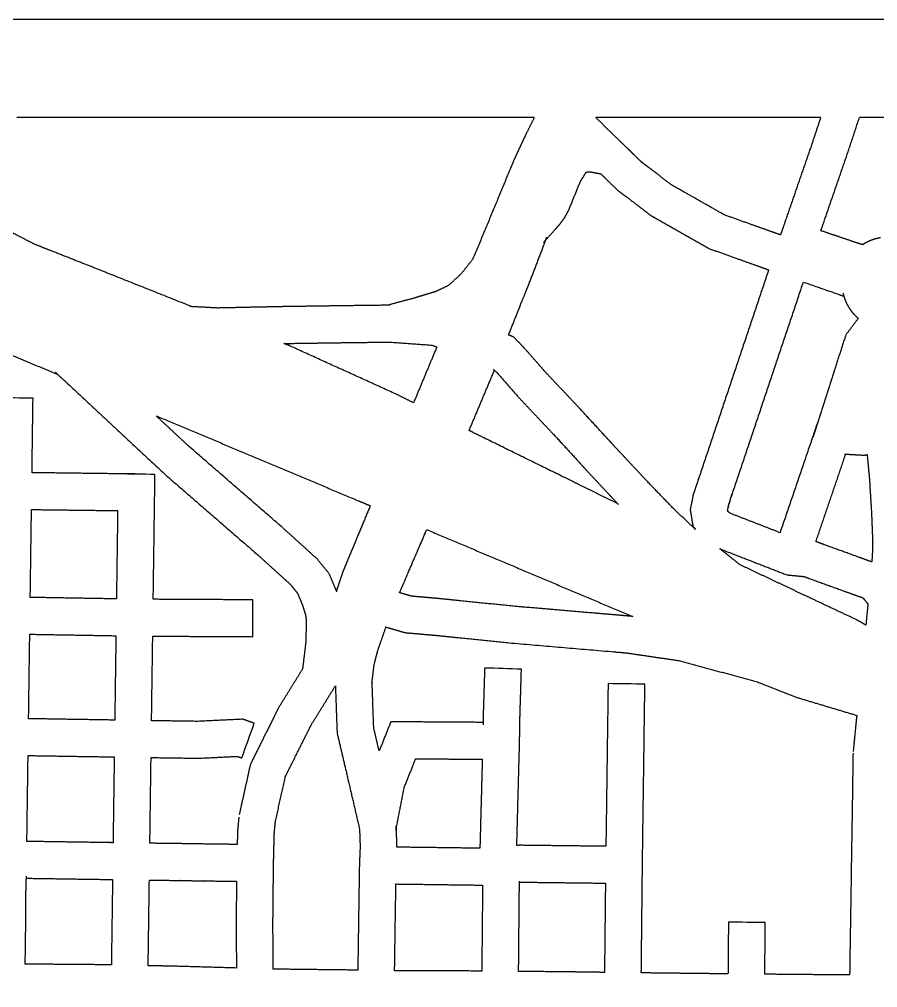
# Model space of a CAD drawing. Header units: millimetres. Extents: x 221 to 753, y -52 to 165.
# Drawn here: x 581.7 to 651.6, y 86.3 to 165.1 of the extents above; entities that cross this region are included whole.
import ezdxf

# ---------------------------------------------------------------- set-up
doc = ezdxf.new("R2010")
doc.units = ezdxf.units.MM
doc.layers.add('Laser$Cut', color=1, linetype='Continuous', true_color=0xff0000)
doc.layers.add('Laser$Outline', color=3, linetype='Continuous', true_color=0x00ff00)

msp = doc.modelspace()

# ---------------------------------------------------------------- linework, layer by layer
at = {"layer": 'Laser$Cut'}
for points in [[(623.658, 157.131), (581.513, 157.131)], [(646.983, 157.131), (628.684, 157.131)], [(655.684, 157.131), (650.145, 157.131)]]:
    msp.add_lwpolyline(points, dxfattribs=at)
at = {"layer": 'Laser$Cut', "lineweight": -3}
for points, degree in [([(623.658, 157.131), (623.287, 156.39), (622.917, 155.65)], 2), ([(628.787, 157.027), (628.735, 157.079), (628.684, 157.131)], 2), ([(628.721, 157.093), (628.722, 157.094), (628.722, 157.095)], 2), ([(628.722, 157.095), (628.729, 157.113), (628.736, 157.131)], 2), ([(629.689, 156.137), (629.238, 156.582), (628.787, 157.027)], 2), ([(646.983, 157.131), (646.614, 156.02), (646.244, 154.908)], 2), ([(649.085, 153.946), (649.615, 155.538), (650.145, 157.131)], 2), ([(630.844, 155.016), (630.267, 155.576), (629.689, 156.137)], 2), ([(631.512, 154.372), (631.178, 154.694), (630.844, 155.016)], 2), ([(646.244, 154.908), (645.205, 151.899), (644.166, 148.891)], 2), ([(631.798, 154.093), (631.655, 154.233), (631.512, 154.372)], 2), ([(632.404, 153.499), (632.101, 153.796), (631.798, 154.093)], 2), ([(631.8, 154.093), (631.8, 154.09), (631.8, 154.088), (631.8, 154.087)], 3), ([(647.005, 147.918), (648.045, 150.932), (649.085, 153.946)], 2), ([(622.006, 153.695), (620.337, 149.662), (618.667, 145.629)], 2), ([(632.647, 153.316), (632.526, 153.407), (632.404, 153.499)], 2), ([(627.42, 151.935), (627.656, 152.317), (627.893, 152.699)], 2), ([(627.893, 152.699), (628.086, 152.702), (628.278, 152.706)], 2), ([(628.278, 152.706), (628.678, 152.628), (629.077, 152.55)], 2), ([(629.077, 152.55), (629.079, 152.55), (629.08, 152.55)], 2), ([(626.475, 149.613), (626.947, 150.774), (627.42, 151.935)], 2), ([(636.996, 150.424), (635.93, 151.029), (634.863, 151.634)], 2), ([(630.445, 151.218), (630.884, 150.888), (631.323, 150.558)], 2), ([(631.323, 150.558), (632.265, 149.842), (633.207, 149.125)], 2), ([(639.129, 149.213), (638.063, 149.818), (636.996, 150.424)], 2), ([(582.957, 146.805), (580.552, 148.057), (578.146, 149.308)], 2), ([(626.15, 149.009), (626.312, 149.311), (626.475, 149.613)], 2), ([(625.415, 148.083), (625.5, 148.178), (625.584, 148.274)], 2), ([(625.584, 148.274), (625.671, 148.371), (625.758, 148.469)], 2), ([(625.758, 148.469), (625.954, 148.739), (626.15, 149.009)], 2), ([(644.165, 148.887), (644.165, 148.887), (644.165, 148.887)], 2), ([(624.405, 146.949), (624.91, 147.516), (625.415, 148.083)], 2), ([(635.073, 148.066), (635.54, 147.801), (636.006, 147.536)], 2), ([(636.006, 147.536), (636.473, 147.271), (636.939, 147.006)], 2), ([(643.378, 147.692), (643.201, 147.756), (643.024, 147.821)], 2), ([(643.713, 147.573), (643.545, 147.632), (643.378, 147.692)], 2), ([(643.714, 147.573), (643.713, 147.573), (643.713, 147.573)], 2), ([(648.225, 147.505), (647.615, 147.712), (647.005, 147.918)], 2), ([(647.047, 147.995), (647.047, 147.995), (647.047, 147.995), (647.047, 147.995)], 3), ([(648.439, 147.433), (648.332, 147.469), (648.225, 147.505)], 2), ([(624.592, 147.159), (624.638, 147.282), (624.683, 147.405)], 2), ([(636.939, 147.006), (637.406, 146.742), (637.872, 146.477)], 2), ([(649.998, 146.905), (649.219, 147.169), (648.439, 147.433)], 2), ([(650.41, 146.776), (650.204, 146.84), (649.998, 146.905)], 2), ([(650.549, 146.871), (650.48, 146.824), (650.41, 146.776)], 2), ([(650.966, 147.085), (650.757, 146.978), (650.549, 146.871)], 2), ([(651.411, 147.246), (651.188, 147.166), (650.966, 147.085)], 2), ([(651.87, 147.35), (651.64, 147.298), (651.411, 147.246)], 2), ([(637.872, 146.477), (639.047, 146.055), (640.223, 145.633)], 2), ([(618.668, 145.631), (618.187, 145.019), (617.705, 144.406)], 2), ([(640.223, 145.633), (641.114, 145.316), (642.006, 144.999)], 2), ([(617.705, 144.406), (617.197, 143.937), (616.688, 143.469)], 2), ([(642.75, 144.731), (639.68, 135.583), (636.611, 126.434)], 2), ([(642.006, 144.999), (642.183, 144.934), (642.36, 144.87)], 2), ([(642.36, 144.87), (642.555, 144.8), (642.75, 144.731)], 2), ([(639.513, 125.652), (642.547, 134.694), (645.581, 143.736)], 2), ([(645.581, 143.736), (647.065, 143.219), (648.55, 142.701)], 2), ([(615.667, 142.975), (615.209, 142.836), (614.751, 142.696)], 2), ([(648.805, 142.821), (648.838, 142.705), (648.872, 142.589)], 2), ([(613.834, 142.417), (612.767, 142.133), (611.701, 141.848)], 2), ([(614.751, 142.696), (614.292, 142.557), (613.834, 142.417)], 2), ([(648.55, 142.701), (648.711, 142.644), (648.872, 142.587)], 2), ([(648.872, 142.589), (648.876, 142.576), (648.88, 142.562)], 2), ([(648.88, 142.562), (648.91, 142.461), (648.94, 142.361)], 2), ([(648.94, 142.361), (649.033, 142.147), (649.126, 141.933)], 2), ([(597.866, 141.621), (596.802, 141.678), (595.739, 141.736)], 2), ([(595.743, 141.735), (595.742, 141.736), (595.741, 141.736)], 2), ([(611.888, 141.851), (611.794, 141.849), (611.701, 141.848)], 2), ([(649.126, 141.933), (649.247, 141.73), (649.368, 141.527)], 2), ([(649.368, 141.527), (649.512, 141.342), (649.657, 141.157)], 2), ([(650.05, 140.778), (649.541, 140.104), (649.032, 139.431)], 2), ([(649.657, 141.157), (649.824, 140.99), (649.991, 140.824)], 2), ([(649.991, 140.824), (650.021, 140.801), (650.05, 140.778)], 2), ([(611.862, 138.85), (613.587, 138.726), (615.312, 138.602)], 2), ([(621.562, 139.426), (621.563, 139.427), (621.563, 139.428)], 2), ([(621.972, 139.262), (621.767, 139.344), (621.562, 139.426)], 2), ([(622.771, 138.448), (622.372, 138.855), (621.972, 139.262)], 2), ([(603.626, 138.589), (603.444, 138.662), (603.262, 138.734)], 2), ([(612.369, 134.627), (607.998, 136.608), (603.626, 138.589)], 2), ([(615.719, 138.447), (614.772, 136.175), (613.825, 133.904)], 2), ([(615.312, 138.602), (615.515, 138.525), (615.717, 138.447)], 2), ([(615.717, 138.447), (615.718, 138.447), (615.719, 138.447)], 2), ([(623.949, 137.106), (623.36, 137.777), (622.771, 138.448)], 2), ([(620.302, 136.61), (620.319, 136.6), (620.335, 136.59), (620.352, 136.58)], 3), ([(620.338, 136.372), (620.384, 136.487), (620.43, 136.601)], 2), ([(620.352, 136.58), (620.392, 136.556), (620.431, 136.532), (620.471, 136.509)], 3), ([(620.371, 136.61), (620.372, 136.61), (620.372, 136.61)], 2), ([(620.471, 136.509), (620.522, 136.457), (620.572, 136.406)], 2), ([(624.538, 136.436), (624.244, 136.771), (623.949, 137.106)], 2), ([(627.442, 133.352), (625.99, 134.894), (624.538, 136.436)], 2), ([(584.642, 136.393), (584.74, 136.302), (584.838, 136.212)], 2), ([(584.838, 136.212), (589.183, 132.163), (593.529, 128.115)], 2), ([(618.352, 131.652), (619.345, 134.012), (620.338, 136.372)], 2), ([(620.572, 136.406), (621.445, 135.411), (622.318, 134.417)], 2), ([(620.695, 136.409), (620.695, 136.409), (620.695, 136.409), (620.695, 136.409)], 3), ([(582.83, 134.277), (581.83, 134.292), (580.83, 134.306), (579.83, 134.32)], 3), ([(582.746, 128.213), (582.788, 131.245), (582.83, 134.277)], 2), ([(613.823, 133.903), (613.096, 134.265), (612.369, 134.627)], 2), ([(622.318, 134.417), (623.782, 132.862), (625.247, 131.308)], 2), ([(613.824, 133.902), (613.824, 133.903), (613.823, 133.903)], 2), ([(613.825, 133.904), (613.824, 133.903), (613.824, 133.902)], 2), ([(629.588, 131.02), (628.515, 132.186), (627.442, 133.352)], 2), ([(595.534, 130.347), (594.193, 131.596), (592.852, 132.845)], 2), ([(646.75, 132.341), (645.214, 127.833), (643.679, 123.325)], 2), ([(646.75, 132.341), (646.75, 132.341), (646.75, 132.341), (646.75, 132.341)], 3), ([(618.35, 131.647), (618.351, 131.649), (618.352, 131.652)], 2), ([(625.247, 131.308), (626.312, 130.15), (627.377, 128.993)], 2), ([(630.193, 130.358), (629.89, 130.689), (629.588, 131.02)], 2), ([(603.098, 123.789), (599.316, 127.068), (595.534, 130.347)], 2), ([(631.478, 128.982), (630.835, 129.67), (630.193, 130.358)], 2), ([(646.6, 122.597), (647.814, 126.161), (649.028, 129.724)], 2), ([(648.926, 129.73), (648.977, 129.727), (649.028, 129.724)], 2), ([(649.028, 129.724), (649.787, 129.68), (650.546, 129.636)], 2), ([(649.028, 129.724), (649.028, 129.724), (649.028, 129.724)], 2), ([(650.546, 129.636), (650.564, 129.64), (650.583, 129.643)], 2), ([(650.583, 129.643), (650.678, 129.663), (650.773, 129.683)], 2), ([(650.773, 129.683), (650.805, 129.344), (650.836, 129.005)], 2), ([(627.377, 128.993), (627.683, 128.658), (627.989, 128.323)], 2), ([(632.685, 127.69), (632.081, 128.336), (631.478, 128.982)], 2), ([(650.836, 129.005), (650.866, 128.683), (650.896, 128.362)], 2), ([(582.746, 128.21), (582.746, 128.211), (582.746, 128.213)], 2), ([(591.257, 128.103), (587.001, 128.156), (582.746, 128.21)], 2), ([(592.763, 128.071), (591.763, 128.085), (590.763, 128.099), (589.763, 128.112)], 3), ([(591.257, 128.092), (591.257, 128.096), (591.257, 128.099), (591.257, 128.103)], 3), ([(592.622, 117.904), (592.693, 122.988), (592.763, 128.071)], 2), ([(593.529, 128.115), (597.319, 124.829), (601.109, 121.543)], 2), ([(627.989, 128.323), (629.248, 126.975), (630.507, 125.627)], 2), ([(650.896, 128.362), (650.899, 128.339), (650.901, 128.317)], 2), ([(650.901, 128.317), (650.932, 127.983), (650.963, 127.649)], 2), ([(634.93, 125.356), (633.807, 126.523), (632.685, 127.69)], 2), ([(650.963, 127.649), (651.047, 126.252), (651.13, 124.855)], 2), ([(636.611, 126.434), (636.485, 125.823), (636.36, 125.212)], 2), ([(639.745, 126.455), (639.715, 126.351), (639.685, 126.248), (639.656, 126.145)], 3), ([(610.3, 125.515), (609.196, 122.866), (608.093, 120.217)], 2), ([(610.297, 125.516), (610.298, 125.516), (610.3, 125.515)], 2), ([(639.471, 125.444), (639.471, 125.444), (639.464, 125.412), (639.458, 125.382)], 3), ([(639.47, 125.444), (639.479, 125.487), (639.487, 125.529)], 2), ([(639.656, 126.145), (639.608, 125.981), (639.56, 125.816), (639.513, 125.652)], 3), ([(582.605, 118.054), (582.655, 121.632), (582.704, 125.21)], 2), ([(582.704, 125.21), (586.213, 125.166), (589.722, 125.122)], 2), ([(589.722, 125.124), (589.672, 121.53), (589.622, 117.936)], 2), ([(636.733, 123.635), (635.831, 124.495), (634.93, 125.356)], 2), ([(636.36, 125.212), (636.468, 124.539), (636.575, 123.867)], 2), ([(639.417, 125.091), (639.413, 125.118), (639.409, 125.146)], 2), ([(639.479, 125.011), (639.448, 125.051), (639.417, 125.091)], 2), ([(639.447, 125.33), (639.452, 125.356), (639.457, 125.382)], 2), ([(639.667, 124.883), (639.573, 124.947), (639.479, 125.011)], 2), ([(643.682, 123.324), (641.675, 124.103), (639.667, 124.883)], 2), ([(651.13, 124.855), (651.138, 124.67), (651.145, 124.486)], 2), ([(636.575, 123.867), (636.679, 123.732), (636.782, 123.597)], 2), ([(651.145, 124.486), (651.184, 123.496), (651.223, 122.506)], 2), ([(605.961, 121.197), (604.542, 122.482), (603.122, 123.767)], 2), ([(614.897, 123.575), (623.292, 120.033), (631.687, 116.491)], 2), ([(636.781, 123.598), (636.757, 123.616), (636.733, 123.635)], 2), ([(636.783, 123.596), (636.782, 123.597), (636.781, 123.598)], 2), ([(643.679, 123.325), (643.679, 123.325), (643.679, 123.325)], 2), ([(646.73, 122.549), (646.662, 122.574), (646.595, 122.599)], 2), ([(647.073, 122.42), (646.902, 122.484), (646.73, 122.549)], 2), ([(647.181, 122.381), (647.127, 122.4), (647.073, 122.42)], 2), ([(651.223, 122.506), (651.213, 122.133), (651.203, 121.759)], 2), ([(601.109, 121.543), (602.445, 120.333), (603.782, 119.124)], 2), ([(638.776, 122.011), (638.778, 122.01), (638.779, 122.01)], 2), ([(638.779, 122.01), (641.512, 120.948), (644.245, 119.887)], 2), ([(639.037, 121.807), (638.909, 121.908), (638.781, 122.01)], 2), ([(639.497, 121.442), (639.267, 121.624), (639.037, 121.807)], 2), ([(651.203, 121.759), (651.178, 121.351), (651.154, 120.942)], 2), ([(606.965, 119.971), (606.463, 120.584), (605.961, 121.197)], 2), ([(640.418, 120.71), (639.958, 121.076), (639.497, 121.442)], 2), ([(643.942, 119.044), (642.18, 119.877), (640.418, 120.71)], 2), ([(607.543, 118.594), (607.254, 119.283), (606.965, 119.971)], 2), ([(608.093, 120.217), (607.956, 119.813), (607.819, 119.409)], 2), ([(644.245, 119.887), (644.941, 119.821), (645.637, 119.754)], 2), ([(603.782, 119.124), (604.075, 118.766), (604.368, 118.407)], 2), ([(607.819, 119.409), (607.681, 119.002), (607.543, 118.594)], 2), ([(645.637, 119.754), (645.822, 119.685), (646.006, 119.616)], 2), ([(646.006, 119.616), (646.021, 119.611), (646.036, 119.605)], 2), ([(604.368, 118.407), (604.564, 117.941), (604.759, 117.475)], 2), ([(607.577, 118.514), (607.56, 118.554), (607.543, 118.594)], 2), ([(612.69, 118.438), (612.691, 118.44), (612.692, 118.442)], 2), ([(613.68, 118.149), (613.185, 118.293), (612.69, 118.438)], 2), ([(589.622, 117.932), (586.114, 117.993), (582.605, 118.054)], 2), ([(589.622, 117.936), (589.622, 117.934), (589.622, 117.932)], 2), ([(592.622, 117.899), (592.622, 117.901), (592.622, 117.904)], 2), ([(600.747, 117.856), (596.685, 117.878), (592.622, 117.899)], 2), ([(600.731, 114.856), (600.737, 115.856), (600.742, 116.856), (600.747, 117.856)], 3), ([(614.628, 118.066), (614.154, 118.108), (613.68, 118.149)], 2), ([(615.577, 117.984), (615.103, 118.025), (614.628, 118.066)], 2), ([(615.866, 117.958), (615.721, 117.971), (615.577, 117.984)], 2), ([(617.682, 117.772), (616.774, 117.865), (615.866, 117.958)], 2), ([(621.882, 117.342), (619.782, 117.557), (617.682, 117.772)], 2), ([(650.466, 118.006), (650.465, 117.992), (650.463, 117.978)], 2), ([(650.463, 117.978), (650.651, 117.748), (650.839, 117.518)], 2), ([(650.842, 117.517), (650.755, 116.661), (650.669, 115.804)], 2), ([(650.839, 117.518), (650.84, 117.517), (650.841, 117.515)], 2), ([(650.842, 117.518), (650.842, 117.517), (650.842, 117.517)], 2), ([(604.759, 117.475), (604.887, 117.076), (605.014, 116.676)], 2), ([(628.517, 116.775), (625.199, 117.059), (621.882, 117.342)], 2), ([(630.375, 116.616), (629.446, 116.696), (628.517, 116.775)], 2), ([(605.014, 116.676), (605.052, 116.416), (605.09, 116.156)], 2), ([(605.09, 116.156), (605.066, 115.264), (605.042, 114.371)], 2), ([(630.678, 116.59), (630.526, 116.603), (630.375, 116.616)], 2), ([(631.687, 116.491), (631.612, 116.502), (631.536, 116.514)], 2), ([(650.669, 115.804), (650.274, 116.025), (649.878, 116.247)], 2), ([(610.916, 113.752), (611.249, 114.694), (611.583, 115.636)], 2), ([(611.515, 115.655), (611.76, 115.584), (612.005, 115.513)], 2), ([(612.005, 115.513), (612.565, 115.349), (613.124, 115.186)], 2), ([(613.124, 115.186), (613.704, 115.136), (614.284, 115.085)], 2), ([(650.669, 115.804), (650.669, 115.804), (650.669, 115.804)], 2), ([(582.469, 108.175), (582.516, 111.615), (582.564, 115.055)], 2), ([(582.564, 115.055), (586.072, 114.994), (589.581, 114.933)], 2), ([(589.581, 114.929), (589.533, 111.497), (589.486, 108.066)], 2), ([(589.581, 114.933), (589.581, 114.931), (589.581, 114.929)], 2), ([(589.581, 114.933), (589.581, 114.933), (589.581, 114.933)], 2), ([(592.485, 108.013), (592.533, 111.456), (592.581, 114.899)], 2), ([(592.581, 114.899), (592.581, 114.899), (592.581, 114.899)], 2), ([(592.585, 114.899), (596.658, 114.878), (600.731, 114.856)], 2), ([(605.042, 114.371), (604.913, 113.3), (604.784, 112.229)], 2), ([(614.284, 115.085), (614.933, 115.028), (615.583, 114.972)], 2), ([(615.583, 114.972), (616.473, 114.881), (617.364, 114.789)], 2), ([(617.364, 114.789), (619.483, 114.572), (621.602, 114.355)], 2), ([(610.612, 112.561), (610.764, 113.157), (610.916, 113.752)], 2), ([(631.185, 113.533), (633.304, 113.221), (635.423, 112.909)], 2), ([(635.423, 112.909), (638.575, 112.058), (641.726, 111.207)], 2), ([(604.785, 112.233), (603.805, 110.647), (602.826, 109.061)], 2), ([(610.434, 111.079), (610.523, 111.82), (610.612, 112.561)], 2), ([(619.613, 112.301), (619.554, 110.316), (619.494, 108.331)], 2), ([(622.612, 112.211), (621.612, 112.241), (620.613, 112.271), (619.613, 112.301)], 3), ([(622.523, 109.25), (622.567, 110.731), (622.612, 112.211)], 2), ([(610.581, 107.421), (610.513, 109.366), (610.444, 111.31)], 2), ([(641.726, 111.207), (643.384, 110.557), (645.043, 109.908)], 2), ([(605.45, 107.601), (606.456, 109.229), (607.461, 110.857)], 2), ([(607.458, 110.852), (607.526, 108.936), (607.594, 107.02)], 2), ([(629.671, 111.029), (629.582, 104.408), (629.492, 97.787)], 2), ([(632.671, 110.987), (631.671, 111.001), (630.671, 111.015), (629.671, 111.029)], 3), ([(645.043, 109.908), (647.486, 109.177), (649.929, 108.446)], 2), ([(602.826, 109.061), (601.679, 106.758), (600.532, 104.455)], 2), ([(622.493, 108.263), (622.508, 108.757), (622.523, 109.25)], 2), ([(582.469, 108.174), (582.469, 108.174), (582.469, 108.175)], 2), ([(589.486, 108.062), (585.977, 108.118), (582.469, 108.174)], 2), ([(589.486, 108.066), (589.486, 108.064), (589.486, 108.062)], 2), ([(599.922, 108.133), (598.092, 108.045), (596.262, 107.957)], 2), ([(600.851, 107.801), (600.386, 107.967), (599.922, 108.133)], 2), ([(619.494, 108.331), (619.489, 108.009), (619.484, 107.686)], 2), ([(622.478, 107.298), (622.486, 107.781), (622.493, 108.263)], 2), ([(649.929, 108.446), (649.78, 106.974), (649.632, 105.501)], 2), ([(592.485, 108.01), (592.485, 108.011), (592.485, 108.013)], 2), ([(596.262, 107.957), (594.373, 107.983), (592.485, 108.01)], 2), ([(599.839, 104.976), (600.176, 105.918), (600.513, 106.859), (600.851, 107.801)], 3), ([(603.381, 103.448), (604.416, 105.524), (605.45, 107.601)], 2), ([(611.022, 105.547), (610.802, 106.484), (610.581, 107.421)], 2), ([(611.976, 107.923), (611.499, 106.735), (611.023, 105.547)], 2), ([(619.487, 107.875), (615.732, 107.899), (611.976, 107.923)], 2), ([(622.463, 106.333), (622.471, 106.816), (622.478, 107.298)], 2), ([(622.237, 97.845), (622.35, 102.089), (622.463, 106.333)], 2), ([(582.33, 98.18), (582.379, 101.679), (582.427, 105.177)], 2), ([(582.427, 105.174), (585.936, 105.118), (589.444, 105.062)], 2), ([(589.444, 105.063), (589.396, 101.57), (589.347, 98.078)], 2), ([(592.347, 98.034), (592.395, 101.522), (592.444, 105.011)], 2), ([(592.444, 105.011), (594.378, 104.983), (596.313, 104.956)], 2), ([(596.313, 104.956), (597.892, 105.032), (599.472, 105.108)], 2), ([(599.472, 105.108), (599.656, 105.042), (599.839, 104.976)], 2), ([(611.023, 105.547), (611.022, 105.547), (611.022, 105.547)], 2), ([(613.07, 102.594), (613.535, 103.752), (613.999, 104.91)], 2), ([(613.999, 104.91), (616.71, 104.893), (619.42, 104.875)], 2), ([(649.624, 105.369), (649.485, 96.336), (649.346, 87.303)], 2), ([(600.532, 104.455), (600.077, 102.401), (599.623, 100.347)], 2), ([(619.423, 104.875), (619.403, 104.116), (619.383, 103.356)], 2), ([(619.42, 104.875), (619.422, 104.875), (619.423, 104.875)], 2), ([(602.553, 99.699), (602.967, 101.574), (603.381, 103.448)], 2), ([(619.383, 103.356), (619.306, 100.491), (619.23, 97.625)], 2), ([(612.424, 99.273), (612.747, 100.933), (613.07, 102.594)], 2), ([(599.595, 100.164), (599.541, 99.597), (599.488, 99.03)], 2), ([(602.484, 98.851), (602.533, 99.367), (602.581, 99.883)], 2), ([(612.477, 97.773), (612.447, 98.608), (612.417, 99.442)], 2), ([(599.488, 99.03), (599.474, 98.48), (599.46, 97.931)], 2), ([(602.419, 96.306), (602.452, 97.578), (602.484, 98.851)], 2), ([(609.424, 99.19), (609.449, 98.486), (609.474, 97.783)], 2), ([(612.391, 99.102), (612.407, 99.187), (612.424, 99.273)], 2), ([(589.347, 98.078), (589.347, 98.077), (589.347, 98.077)], 2), ([(592.347, 98.03), (592.347, 98.032), (592.347, 98.034)], 2), ([(622.476, 97.865), (622.356, 97.855), (622.237, 97.845)], 2), ([(629.492, 97.782), (625.984, 97.823), (622.476, 97.865)], 2), ([(629.492, 97.787), (629.492, 97.784), (629.492, 97.782)], 2), ([(609.473, 97.743), (609.442, 97.016), (609.412, 96.29)], 2), ([(609.474, 97.783), (609.474, 97.763), (609.473, 97.743)], 2), ([(609.473, 97.738), (609.473, 97.738), (609.473, 97.738)], 2), ([(612.474, 97.715), (612.475, 97.744), (612.477, 97.773)], 2), ([(619.23, 97.625), (615.852, 97.669), (612.474, 97.713)], 2), ([(602.37, 91.346), (602.395, 93.826), (602.419, 96.306)], 2), ([(609.411, 96.29), (609.348, 92.074), (609.285, 87.858)], 2), ([(582.245, 93.784), (582.266, 94.483), (582.286, 95.181)], 2), ([(582.286, 95.181), (582.289, 95.261), (582.291, 95.342)], 2), ([(582.286, 95.181), (582.287, 95.181), (582.287, 95.181)], 2), ([(582.287, 95.181), (585.796, 95.129), (589.306, 95.077)], 2), ([(589.306, 95.082), (589.258, 91.606), (589.21, 88.131)], 2), ([(592.209, 88.06), (592.257, 91.544), (592.305, 95.029)], 2), ([(592.305, 95.029), (592.305, 95.029), (592.306, 95.03)], 2), ([(599.406, 94.934), (599.388, 93.141), (599.37, 91.347)], 2), ([(612.285, 87.846), (612.336, 91.28), (612.388, 94.714)], 2), ([(612.388, 94.714), (615.917, 94.668), (619.447, 94.622)], 2), ([(622.395, 89.042), (622.422, 91.948), (622.449, 94.853)], 2), ([(622.449, 94.853), (622.45, 94.898), (622.45, 94.943)], 2), ([(622.449, 94.852), (622.518, 94.858), (622.586, 94.864)], 2), ([(622.586, 94.864), (626.021, 94.823), (629.455, 94.782)], 2), ([(629.455, 94.782), (629.416, 91.147), (629.377, 87.513)], 2), ([(619.447, 94.622), (619.415, 91.123), (619.382, 87.623)], 2), ([(582.245, 91.918), (582.245, 92.851), (582.245, 93.784)], 2), ([(582.193, 88.189), (582.219, 90.053), (582.245, 91.918)], 2), ([(639.475, 91.601), (639.457, 89.497), (639.438, 87.393)], 2), ([(642.475, 91.572), (641.475, 91.582), (640.475, 91.592), (639.475, 91.601)], 3), ([(642.438, 87.363), (642.457, 89.468), (642.475, 91.572)], 2), ([(599.37, 91.347), (599.386, 89.609), (599.401, 87.871)], 2), ([(602.402, 87.778), (602.386, 89.562), (602.37, 91.346)], 2), ([(622.382, 87.599), (622.389, 88.321), (622.395, 89.042)], 2), ([(583.144, 88.181), (582.667, 88.185), (582.19, 88.189)], 2), ([(589.209, 88.131), (586.177, 88.156), (583.144, 88.181)], 2), ([(589.21, 88.131), (589.21, 88.131), (589.209, 88.131)], 2), ([(609.285, 87.697), (605.844, 87.738), (602.402, 87.778)], 2), ([(609.285, 87.858), (609.285, 87.778), (609.286, 87.697)], 2), ([(609.286, 87.697), (609.285, 87.697), (609.285, 87.697)], 2), ([(612.286, 87.653), (612.286, 87.749), (612.285, 87.846)], 2), ([(619.382, 87.623), (619.08, 87.624), (618.778, 87.625)], 2), ([(619.382, 87.623), (619.382, 87.623), (619.382, 87.623)], 2), ([(632.377, 87.473), (632.377, 87.474), (632.377, 87.475)], 2), ([(639.438, 87.393), (639.438, 87.393), (639.437, 87.393)], 2)]:
    msp.add_open_spline(points, degree=degree, dxfattribs=at)
for points, knots in [([(622.917, 155.65), (622.841, 155.487), (622.765, 155.324), (622.689, 155.161), (622.613, 154.998), (622.462, 154.672), (622.31, 154.346), (622.234, 154.183), (622.158, 154.02), (622.082, 153.858), (622.006, 153.695)], [-88.86849, -88.86849, -88.86849, -88.50907, -88.50907, -88.14965, -88.14965, -87.43081, -87.43081, -87.07139, -87.07139, -86.71197, -86.71197, -86.71197]), ([(633.133, 152.951), (633.011, 153.043), (632.89, 153.134), (632.768, 153.225), (632.647, 153.316)], [-105.749278, -105.749278, -105.749278, -105.234962, -105.234962, -104.720646, -104.720646, -104.720646]), ([(629.078, 152.551), (629.25, 152.386), (629.422, 152.22), (629.934, 151.719), (630.445, 151.218)], [105.997043, 105.997043, 105.997043, 106.263593, 106.263593, 107.292225, 107.292225, 107.292225]), ([(634.863, 151.634), (634.286, 152.073), (633.71, 152.512), (633.421, 152.732), (633.133, 152.951)], [-107.292225, -107.292225, -107.292225, -106.263593, -106.263593, -105.749278, -105.749278, -105.749278]), ([(633.207, 149.125), (633.674, 148.86), (634.14, 148.595), (634.607, 148.33), (635.073, 148.066)], [112.19711, 112.19711, 112.19711, 114.35104, 114.35104, 116.50497, 116.50497, 116.50497]), ([(643.024, 147.821), (642.128, 148.14), (641.232, 148.458), (640.18, 148.836), (639.129, 149.213)], [-116.50497, -116.50497, -116.50497, -114.35104, -114.35104, -112.19711, -112.19711, -112.19711]), ([(644.165, 148.887), (644.053, 148.561), (643.94, 148.235), (643.827, 147.904), (643.714, 147.573)], [-42.328745, -42.328745, -42.328745, -41.455275, -41.455275, -38.642263, -38.642263, -38.642263]), ([(595.741, 141.736), (595.709, 141.749), (595.678, 141.762), (592.271, 143.122), (588.864, 144.482), (587.002, 145.217), (585.14, 145.952), (584.05, 146.382), (582.96, 146.812)], [47.398501, 47.398501, 47.398501, 47.452991, 47.452991, 53.338513, 53.338513, 61.183432, 61.183432, 65.776522, 65.776522, 65.776522]), ([(623.248, 143.633), (623.768, 144.989), (624.288, 146.344), (624.44, 146.751), (624.592, 147.159)], [32.668526, 32.668526, 32.668526, 35.935378, 35.935378, 40.953102, 40.953102, 40.953102]), ([(621.563, 139.428), (622.138, 140.867), (622.712, 142.306), (622.98, 142.969), (623.248, 143.633)], [27.203263, 27.203263, 27.203263, 29.401673, 29.401673, 32.668526, 32.668526, 32.668526]), ([(616.688, 143.469), (616.259, 143.261), (615.83, 143.053), (615.748, 143.014), (615.667, 142.975)], [-84.353119, -84.353119, -84.353119, -83.786383, -83.786383, -83.219647, -83.219647, -83.219647]), ([(611.701, 141.848), (610.044, 141.827), (608.387, 141.806), (607.803, 141.799), (607.22, 141.791), (606.12, 141.775), (605.02, 141.759), (603.92, 141.743), (602.82, 141.727), (600.343, 141.674), (597.866, 141.621)], [-432.722681, -432.722681, -432.722681, -429.403807, -429.403807, -428.235144, -428.235144, -425.897819, -425.897819, -423.560494, -423.560494, -418.885844, -418.885844, -418.885844]), ([(575.7, 140.056), (576.089, 139.889), (576.479, 139.722), (580.659, 137.966), (584.838, 136.211)], [-262.896911, -262.896911, -262.896911, -260.830496, -260.830496, -257.284005, -257.284005, -257.284005]), ([(603.262, 138.733), (604.53, 138.752), (605.799, 138.77), (606.53, 138.781), (607.261, 138.792), (609.593, 138.821), (611.926, 138.851)], [426.207804, 426.207804, 426.207804, 428.235144, 428.235144, 429.403807, 429.403807, 432.909794, 432.909794, 432.909794]), ([(649.032, 139.431), (648.532, 137.884), (648.031, 136.338), (647.198, 133.738), (646.365, 131.139)], [-38.4867902, -38.4867902, -38.4867902, -38.4455947, -38.4455947, -38.3838013, -38.3838013, -38.3838013]), ([(592.852, 132.845), (600.883, 129.473), (608.913, 126.1), (609.605, 125.808), (610.297, 125.516)], [-253.883382, -253.883382, -253.883382, -247.069103, -247.069103, -246.198993, -246.198993, -246.198993]), ([(630.45, 125.688), (628.912, 126.445), (627.374, 127.201), (623.304, 129.204), (619.234, 131.207), (618.792, 131.427), (618.35, 131.647)], [8.411061, 8.411061, 8.411061, 10.370647, 10.370647, 15.555971, 15.555971, 17.559784, 17.559784, 17.559784]), ([(639.457, 125.382), (639.461, 125.399), (639.464, 125.416), (639.467, 125.428), (639.469, 125.44)], [50.392705, 50.392705, 50.392705, 54.861421, 54.861421, 58.10084, 58.10084, 58.10084]), ([(639.487, 125.529), (639.49, 125.54), (639.492, 125.551), (639.495, 125.567), (639.499, 125.584), (639.506, 125.618), (639.513, 125.652)], [69.920073, 69.920073, 69.920073, 72.736281, 72.736281, 77.204996, 77.204996, 86.142426, 86.142426, 86.142426]), ([(639.409, 125.146), (639.419, 125.196), (639.429, 125.247), (639.436, 125.281), (639.443, 125.314), (639.445, 125.322), (639.447, 125.33)], [19.1117, 19.1117, 19.1117, 32.517845, 32.517845, 41.455275, 41.455275, 43.55701, 43.55701, 43.55701]), ([(612.692, 118.442), (612.843, 118.794), (612.995, 119.145), (613.946, 121.36), (614.898, 123.576)], [14.25358, 14.25358, 14.25358, 16.334263, 16.334263, 17.663986, 17.663986, 17.663986]), ([(651.154, 120.942), (650.616, 121.136), (650.077, 121.33), (650.054, 121.339), (650.031, 121.347), (648.606, 121.864), (647.181, 122.381)], [1.429871, 1.429871, 1.429871, 2.516384, 2.516384, 2.563088, 2.563088, 5.032768, 5.032768, 5.032768]), ([(646.036, 119.605), (647.495, 119.076), (648.954, 118.546), (648.982, 118.536), (649.01, 118.526), (649.738, 118.264), (650.465, 118.002)], [-5.032768, -5.032768, -5.032768, -2.563088, -2.563088, -2.516384, -2.516384, -1.075077, -1.075077, -1.075077]), ([(649.878, 116.247), (647.725, 117.26), (645.572, 118.273), (644.757, 118.658), (643.942, 119.044)], [25.897638, 25.897638, 25.897638, 29.837661, 29.837661, 31.083776, 31.083776, 31.083776]), ([(631.536, 116.514), (631.321, 116.533), (631.107, 116.552), (630.892, 116.571), (630.678, 116.59)], [22.522585, 22.522585, 22.522585, 26.149986, 26.149986, 29.777387, 29.777387, 29.777387]), ([(621.602, 114.355), (625.859, 113.991), (630.115, 113.628), (630.65, 113.58), (631.185, 113.533)], [-29.777387, -29.777387, -29.777387, -26.149986, -26.149986, -22.522585, -22.522585, -22.522585]), ([(632.377, 87.475), (632.424, 91.86), (632.471, 96.246), (632.571, 103.617), (632.671, 110.987)], [79.846685, 79.846685, 79.846685, 89.379734, 89.379734, 94.965967, 94.965967, 94.965967]), ([(607.594, 107.02), (608.043, 105.109), (608.493, 103.199), (608.959, 101.194), (609.424, 99.19)], [-7.423754, -7.423754, -7.423754, -2.474585, -2.474585, -0.084173, -0.084173, -0.084173]), ([(589.347, 98.077), (589.171, 98.079), (588.994, 98.082), (585.661, 98.131), (582.328, 98.181)], [18.498099, 18.498099, 18.498099, 18.87419, 18.87419, 25.972228, 25.972228, 25.972228]), ([(599.46, 97.934), (597.869, 97.955), (596.278, 97.976), (596.217, 97.977), (596.155, 97.978), (595.296, 97.992), (594.437, 98.006), (594.315, 98.007), (594.193, 98.009), (593.27, 98.019), (592.347, 98.03)], [1.663339, 1.663339, 1.663339, 6.904364, 6.904364, 7.094361, 7.094361, 9.754323, 9.754323, 10.039318, 10.039318, 12.198276, 12.198276, 12.198276]), ([(592.302, 95.03), (593.348, 95.018), (594.395, 95.006), (594.484, 95.005), (594.573, 95.003), (595.403, 94.989), (596.234, 94.976), (596.288, 94.975), (596.342, 94.974), (597.874, 94.954), (599.406, 94.934)], [-12.568394, -12.568394, -12.568394, -10.039318, -10.039318, -9.754323, -9.754323, -7.094361, -7.094361, -6.904364, -6.904364, -1.545926, -1.545926, -1.545926]), ([(599.401, 87.871), (598.23, 87.905), (597.059, 87.938), (595.84, 87.973), (594.622, 88.007), (594.389, 88.013), (594.155, 88.018), (593.182, 88.039), (592.209, 88.06)], [165.84944, 165.84944, 165.84944, 166.820479, 166.820479, 167.831047, 167.831047, 168.504759, 168.504759, 171.317108, 171.317108, 171.317108]), ([(618.778, 87.625), (616.39, 87.635), (614.001, 87.645), (613.142, 87.649), (612.283, 87.653)], [148.613853, 148.613853, 148.613853, 150.806151, 150.806151, 151.594648, 151.594648, 151.594648]), ([(629.377, 87.513), (628.991, 87.518), (628.606, 87.523), (628.014, 87.532), (627.423, 87.54), (626.949, 87.546), (626.476, 87.553), (626.146, 87.556), (625.817, 87.56), (624.629, 87.571), (623.442, 87.583), (623.231, 87.586), (623.02, 87.59), (622.701, 87.594), (622.382, 87.599)], [136.22325, 136.22325, 136.22325, 137.652363, 137.652363, 139.844661, 139.844661, 141.5985, 141.5985, 142.036959, 142.036959, 143.615414, 143.615414, 144.229257, 144.229257, 145.157949, 145.157949, 145.157949]), ([(639.437, 87.393), (639.268, 87.395), (639.099, 87.397), (637.455, 87.415), (635.811, 87.434), (634.168, 87.452), (632.524, 87.471), (632.45, 87.472), (632.377, 87.473)], [126.465212, 126.465212, 126.465212, 126.690874, 126.690874, 128.883172, 128.883172, 131.07547, 131.07547, 131.173763, 131.173763, 131.173763]), ([(649.346, 87.303), (647.304, 87.32), (645.261, 87.338), (643.849, 87.351), (642.438, 87.363)], [115.057479, 115.057479, 115.057479, 120.11398, 120.11398, 123.608911, 123.608911, 123.608911])]:
    msp.add_open_spline(points, degree=2, knots=knots, dxfattribs=at)
at = {"layer": 'Laser$Outline'}
msp.add_lwpolyline([(752.791, -52.069), (752.791, 165.131), (220.791, 165.131), (220.791, -52.069)], close=True, dxfattribs=at)

doc.saveas('drawing.dxf')
